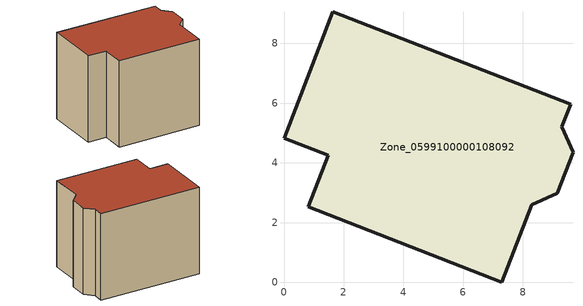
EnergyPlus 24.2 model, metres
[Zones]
Zone_0599100000108092
 floor ground (C_G): 8.3,2.6 7.3,0 0.82,2.52 1.49,4.25 0,4.83 1.64,9.06 9.6,5.97 9.3,5.2 9.68,4.35 9.15,2.98 z0
 wall outside (C_F): 7.3,0 8.3,2.6 9.15,2.98 9.68,4.35 9.3,5.2 9.6,5.97 1.64,9.06 0,4.83 1.49,4.25 0.82,2.52 7.3,0 z0:7.21
 roof outside (C_R): 9.3,5.2 9.6,5.97 1.64,9.06 0,4.83 1.49,4.25 0.82,2.52 7.3,0 8.3,2.6 9.15,2.98 9.68,4.35 z7.21
[BUILDING]
Pand.0599100000108092: North Axis=0; Terrain=City; Loads Convergence Tolerance Value=0.04; Temperature Convergence Tolerance Value=0.4; Solar Distribution=FullExterior; Maximum Number of Warmup Days=25; Minimum Number of Warmup Days=1
[Site:Location]
Rotterdam.The.Hague.AP_ZH_NLD Design_Conditions: Latitude=51.96; Longitude=4.45; Time Zone=1; Elevation=-4.5
[SITE:GROUNDTEMPERATURE:BUILDINGSURFACE]
18, 18, 18, 18, 18, 18, 18, 18, 18, 18, 18, 18
[MATERIAL] Thermal Absorptance=0.9; Solar Absorptance=0.7; Visible Absorptance=0.7
Name | Roughness | Thickness | Conductivity | Density | Specific Heat
G.TI.1946 | MediumSmooth | 0.15 | 1 | 540 | 1210
F.TI.1946 | Rough | 0.3 | 0.857143 | 1920 | 840
R.TI.1946 | MediumRough | 0.2 | 0.1 | 1500 | 1000
[CONSTRUCTION]
C_G: G.TI.1946
C_F: F.TI.1946
C_R: R.TI.1946
[ZONE]
Zone_0599100000108092: Type=1; Multiplier=1; Ceiling Height=Autocalculate; Volume=Autocalculate; Floor Area=autocalculate; Part of Total Floor Area=Yes
[ZONEINFILTRATION:DESIGNFLOWRATE]
Infil_Zone_0599100000108092: Zone or ZoneList or Space or SpaceList=Zone_0599100000108092; Schedule=AlwaysOn; Design Flow Rate Calculation Method=Flow/Area; Flow Rate per Floor Area=0.003; Constant Term Coefficient=1; Temperature Term Coefficient=0; Velocity Term Coefficient=0; Velocity Squared Term Coefficient=0
[HVACTEMPLATE:ZONE:IDEALLOADSAIRSYSTEM]
Zone_0599100000108092: Maximum Heating Supply Air Temperature=50; Minimum Cooling Supply Air Temperature=13; Maximum Heating Supply Air Humidity Ratio=0.0156; Minimum Cooling Supply Air Humidity Ratio=0.0077; Heating Limit=NoLimit; Cooling Limit=NoLimit; Dehumidification Control Type=ConstantSensibleHeatRatio; Cooling Sensible Heat Ratio=0.7; Dehumidification Setpoint=60; Humidification Control Type=None; Humidification Setpoint=30; Outdoor Air Method=None; Outdoor Air Flow Rate per Person=0.00944; Outdoor Air Flow Rate per Zone Floor Area=0; Outdoor Air Flow Rate per Zone=0; Demand Controlled Ventilation Type=None; Outdoor Air Economizer Type=NoEconomizer; Heat Recovery Type=None; Sensible Heat Recovery Effectiveness=0.7; Latent Heat Recovery Effectiveness=0.65
[ZONECONTROL:THERMOSTAT]
ThermostatControl_Zone_0599100000108092: Zone or ZoneList=Zone_0599100000108092; Control Type Schedule=DualSetpointControlType; Control 1=Thermostat_Zone_0599100000108092; Temperature Difference Between Cutout And Setpoint=0
[THERMOSTATSETPOINT:DUALSETPOINT]
Thermostat_Zone_0599100000108092: Heating Setpoint Temperature Schedule=HeatingSetpoint_Zone_0599100000108092; Cooling Setpoint Temperature Schedule=CoolingSetpoint_Zone_0599100000108092
[SCHEDULE:COMPACT]
HeatingSetpoint_Zone_0599100000108092: Through: 12/31, For: AllDays, Until: 24:00, 21
CoolingSetpoint_Zone_0599100000108092: Through: 12/31, For: AllDays, Until: 24:00, 24
DualSetpointControlType: Through: 12/31, For: AllDays, Until: 24:00, 4
AlwaysOn: Through: 12/31, For: AllDays, Until: 24:00, 1
